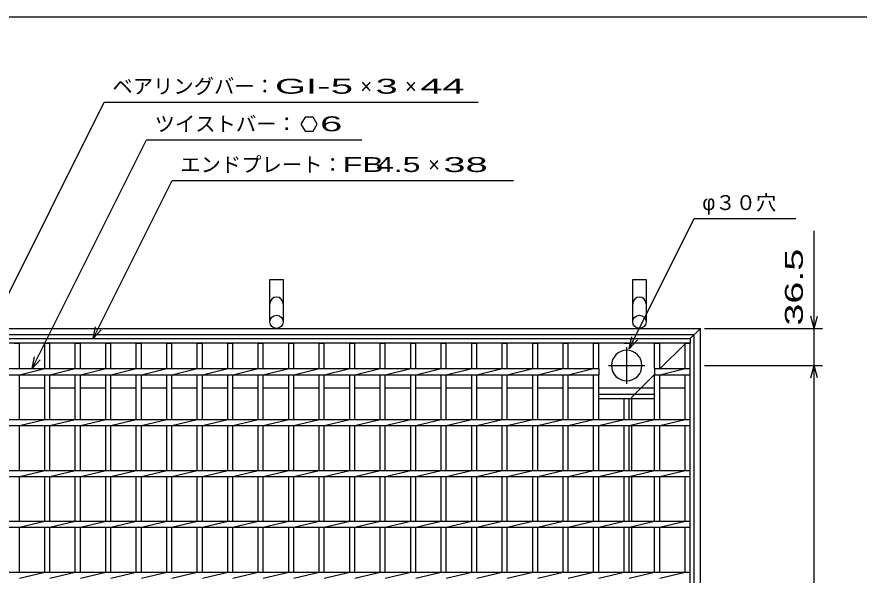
# Model space of a CAD drawing. Units: millimetres, scale not verified. Extents: x -1456 to 1385, y -1026 to 843.
# Drawn here: x -936 to -107, y 294 to 843 of the extents above; entities that cross this region are included whole.
import ezdxf
from ezdxf.enums import TextEntityAlignment as Align

# ---------------------------------------------------------------- set-up
doc = ezdxf.new("R2010")
doc.units = ezdxf.units.MM
doc.header["$LTSCALE"] = 8
doc.linetypes.add('CHAIN', pattern=[18.5, 12, -1.5, 3.5, -1.5])
doc.linetypes.add('DASHED', pattern=[7.5, 6, -1.5])
for name, color, linetype, lineweight in [('0_2', 150, 'Continuous', 25), ('16', 3, 'Continuous', 25), ('19', 6, 'Continuous', 25), ('22', 4, 'Continuous', 25)]:
    doc.layers.add(name, color=color, linetype=linetype, lineweight=lineweight)
doc.styles.add('ベクトル', font='')
doc.styles.get('ベクトル').set_extended_font_data('ベクトル')

msp = doc.modelspace()

# ---------------------------------------------------------------- linework, layer by layer
at = {"layer": '0_2'}
msp.add_line((-1383.2, 842.8), (1384.8, 842.8), dxfattribs=at)
at = {"layer": '16'}
for p, q in [((-1088, 526.5), (-273, 526.5)), ((-273, 526.5), (-273, 522)), ((-273, 522), (-1088, 522)), ((-938, 522), (-933, 522)), ((-933, 497), (-933, 522)), ((-908, 497), (-908, 522)), ((-908, 522), (-903, 522)), ((-903, 497), (-903, 522)), ((-878, 497), (-878, 522)), ((-878, 522), (-873, 522)), ((-873, 497), (-873, 522)), ((-848, 497), (-848, 522)), ((-848, 522), (-843, 522)), ((-843, 497), (-843, 522)), ((-818, 497), (-818, 522)), ((-818, 522), (-813, 522)), ((-813, 497), (-813, 522)), ((-788, 497), (-788, 522)), ((-788, 522), (-783, 522)), ((-783, 497), (-783, 522)), ((-758, 497), (-758, 522)), ((-758, 522), (-753, 522)), ((-753, 497), (-753, 522)), ((-728, 497), (-728, 522)), ((-728, 522), (-723, 522)), ((-723, 497), (-723, 522)), ((-698, 497), (-698, 522)), ((-698, 522), (-693, 522)), ((-693, 497), (-693, 522)), ((-668, 497), (-668, 522)), ((-668, 522), (-663, 522)), ((-663, 497), (-663, 522)), ((-638, 497), (-638, 522)), ((-638, 522), (-633, 522)), ((-633, 497), (-633, 522)), ((-608, 497), (-608, 522)), ((-608, 522), (-603, 522)), ((-603, 497), (-603, 522)), ((-578, 497), (-578, 522)), ((-578, 522), (-573, 522)), ((-573, 497), (-573, 522)), ((-548, 497), (-548, 522)), ((-548, 522), (-543, 522)), ((-543, 497), (-543, 522)), ((-518, 497), (-518, 522)), ((-518, 522), (-513, 522)), ((-513, 497), (-513, 522)), ((-488, 497), (-488, 522)), ((-488, 522), (-483, 522)), ((-483, 497), (-483, 522)), ((-458, 497), (-458, 522)), ((-458, 522), (-453, 522)), ((-453, 497), (-453, 522)), ((-428, 497), (-428, 522)), ((-428, 522), (-423, 522)), ((-423, 497), (-423, 522)), ((-398, 497), (-398, 522)), ((-398, 522), (-393, 522)), ((-393, 497), (-393, 522)), ((-368, 497), (-368, 522)), ((-368, 522), (-363, 522)), ((-363, 497), (-363, 522)), ((-338, 522), (-333, 522)), ((-308, 497), (-308, 522)), ((-308, 522), (-303, 522)), ((-303, 497), (-303, 522)), ((-278, 497), (-278, 522)), ((-278, 522), (-273, 522)), ((-273, -284), (-273, 522)), ((-998, 497), (-363, 497)), ((-998, 491), (-363, 491)), ((-933, 491), (-908, 497)), ((-933, 447), (-933, 491)), ((-908, 447), (-908, 491)), ((-903, 491), (-878, 497)), ((-903, 447), (-903, 491)), ((-878, 447), (-878, 491)), ((-873, 491), (-848, 497)), ((-873, 447), (-873, 491)), ((-848, 447), (-848, 491)), ((-843, 491), (-818, 497)), ((-843, 447), (-843, 491)), ((-818, 447), (-818, 491)), ((-813, 491), (-788, 497)), ((-813, 447), (-813, 491)), ((-788, 447), (-788, 491)), ((-783, 491), (-758, 497)), ((-783, 447), (-783, 491)), ((-758, 447), (-758, 491)), ((-753, 491), (-728, 497)), ((-753, 447), (-753, 491)), ((-728, 447), (-728, 491)), ((-723, 491), (-698, 497)), ((-723, 447), (-723, 491)), ((-698, 447), (-698, 491)), ((-693, 491), (-668, 497)), ((-693, 447), (-693, 491)), ((-668, 447), (-668, 491)), ((-663, 491), (-638, 497)), ((-663, 447), (-663, 491)), ((-638, 447), (-638, 491)), ((-633, 491), (-608, 497)), ((-633, 447), (-633, 491)), ((-608, 447), (-608, 491)), ((-603, 491), (-578, 497)), ((-603, 447), (-603, 491)), ((-578, 447), (-578, 491)), ((-573, 491), (-548, 497)), ((-573, 447), (-573, 491)), ((-548, 447), (-548, 491)), ((-543, 491), (-518, 497)), ((-543, 447), (-543, 491)), ((-518, 447), (-518, 491)), ((-513, 491), (-488, 497)), ((-513, 447), (-513, 491)), ((-488, 447), (-488, 491)), ((-483, 491), (-458, 497)), ((-483, 447), (-483, 491)), ((-458, 447), (-458, 491)), ((-453, 491), (-428, 497)), ((-453, 447), (-453, 491)), ((-428, 447), (-428, 491)), ((-423, 491), (-398, 497)), ((-423, 447), (-423, 491)), ((-398, 447), (-398, 491)), ((-393, 491), (-368, 497)), ((-393, 447), (-393, 491)), ((-368, 447), (-368, 491)), ((-363, 497), (-363, 491)), ((-363, 447), (-363, 491)), ((-308, 497), (-273, 497)), ((-308, 497), (-308, 491)), ((-308, 491), (-273, 491)), ((-308, 447), (-308, 491)), ((-303, 491), (-278, 497)), ((-303, 447), (-303, 491)), ((-278, 447), (-278, 491)), ((-273, 491), (-273, 497)), ((-933, 478), (-908, 478)), ((-903, 478), (-878, 478)), ((-873, 478), (-848, 478)), ((-843, 478), (-818, 478)), ((-813, 478), (-788, 478)), ((-783, 478), (-758, 478)), ((-753, 478), (-728, 478)), ((-723, 478), (-698, 478)), ((-693, 478), (-668, 478)), ((-663, 478), (-638, 478)), ((-633, 478), (-608, 478)), ((-603, 478), (-578, 478)), ((-573, 478), (-548, 478)), ((-543, 478), (-518, 478)), ((-513, 478), (-488, 478)), ((-483, 478), (-458, 478)), ((-453, 478), (-428, 478)), ((-423, 478), (-398, 478)), ((-393, 478), (-368, 478)), ((-363, 478), (-308, 478)), ((-303, 478), (-278, 478)), ((-363, 472), (-308, 472)), ((-363, 467.5), (-363, 472)), ((-363, 467.5), (-308, 467.5)), ((-338, 447), (-338, 467.5)), ((-333, 447), (-333, 467.5)), ((-308, 467.5), (-308, 472)), ((-1088, 447), (-273, 447)), ((-1088, 441), (-273, 441)), ((-933, 441), (-908, 447)), ((-933, 397), (-933, 441)), ((-908, 397), (-908, 441)), ((-903, 441), (-878, 447)), ((-903, 397), (-903, 441)), ((-878, 397), (-878, 441)), ((-873, 441), (-848, 447)), ((-873, 397), (-873, 441)), ((-848, 397), (-848, 441)), ((-843, 441), (-818, 447)), ((-843, 397), (-843, 441)), ((-818, 397), (-818, 441)), ((-813, 441), (-788, 447)), ((-813, 397), (-813, 441)), ((-788, 397), (-788, 441)), ((-783, 441), (-758, 447)), ((-783, 397), (-783, 441)), ((-758, 397), (-758, 441)), ((-753, 441), (-728, 447)), ((-753, 397), (-753, 441)), ((-728, 397), (-728, 441)), ((-723, 441), (-698, 447)), ((-723, 397), (-723, 441)), ((-698, 397), (-698, 441)), ((-693, 441), (-668, 447)), ((-693, 397), (-693, 441)), ((-668, 397), (-668, 441)), ((-663, 441), (-638, 447)), ((-663, 397), (-663, 441)), ((-638, 397), (-638, 441)), ((-633, 441), (-608, 447)), ((-633, 397), (-633, 441)), ((-608, 397), (-608, 441)), ((-603, 441), (-578, 447)), ((-603, 397), (-603, 441)), ((-578, 397), (-578, 441)), ((-573, 441), (-548, 447)), ((-573, 397), (-573, 441)), ((-548, 397), (-548, 441)), ((-543, 441), (-518, 447)), ((-543, 397), (-543, 441)), ((-518, 397), (-518, 441)), ((-513, 441), (-488, 447)), ((-513, 397), (-513, 441)), ((-488, 397), (-488, 441)), ((-483, 441), (-458, 447)), ((-483, 397), (-483, 441)), ((-458, 397), (-458, 441)), ((-453, 441), (-428, 447)), ((-453, 397), (-453, 441)), ((-428, 397), (-428, 441)), ((-423, 441), (-398, 447)), ((-423, 397), (-423, 441)), ((-398, 397), (-398, 441)), ((-393, 441), (-368, 447)), ((-393, 397), (-393, 441)), ((-368, 397), (-368, 441)), ((-363, 441), (-338, 447)), ((-363, 397), (-363, 441)), ((-338, 397), (-338, 441)), ((-333, 441), (-308, 447)), ((-333, 397), (-333, 441)), ((-308, 397), (-308, 441)), ((-303, 441), (-278, 447)), ((-303, 397), (-303, 441)), ((-278, 397), (-278, 441)), ((-273, 441), (-273, 447)), ((-1088, 397), (-273, 397)), ((-1088, 391), (-273, 391)), ((-933, 391), (-908, 397)), ((-933, 347), (-933, 391)), ((-908, 347), (-908, 391)), ((-903, 391), (-878, 397)), ((-903, 347), (-903, 391)), ((-878, 347), (-878, 391)), ((-873, 391), (-848, 397)), ((-873, 347), (-873, 391)), ((-848, 347), (-848, 391)), ((-843, 391), (-818, 397)), ((-843, 347), (-843, 391)), ((-818, 347), (-818, 391)), ((-813, 391), (-788, 397)), ((-813, 347), (-813, 391)), ((-788, 347), (-788, 391)), ((-783, 391), (-758, 397)), ((-783, 347), (-783, 391)), ((-758, 347), (-758, 391)), ((-753, 391), (-728, 397)), ((-753, 347), (-753, 391)), ((-728, 347), (-728, 391)), ((-723, 391), (-698, 397)), ((-723, 347), (-723, 391)), ((-698, 347), (-698, 391)), ((-693, 391), (-668, 397)), ((-693, 347), (-693, 391)), ((-668, 347), (-668, 391)), ((-663, 391), (-638, 397)), ((-663, 347), (-663, 391)), ((-638, 347), (-638, 391)), ((-633, 391), (-608, 397)), ((-633, 347), (-633, 391)), ((-608, 347), (-608, 391)), ((-603, 391), (-578, 397)), ((-603, 347), (-603, 391)), ((-578, 347), (-578, 391)), ((-573, 391), (-548, 397)), ((-573, 347), (-573, 391)), ((-548, 347), (-548, 391)), ((-543, 391), (-518, 397)), ((-543, 347), (-543, 391)), ((-518, 347), (-518, 391)), ((-513, 391), (-488, 397)), ((-513, 347), (-513, 391)), ((-488, 347), (-488, 391)), ((-483, 391), (-458, 397)), ((-483, 347), (-483, 391)), ((-458, 347), (-458, 391)), ((-453, 391), (-428, 397)), ((-453, 347), (-453, 391)), ((-428, 347), (-428, 391)), ((-423, 391), (-398, 397)), ((-423, 347), (-423, 391)), ((-398, 347), (-398, 391)), ((-393, 391), (-368, 397)), ((-393, 347), (-393, 391)), ((-368, 347), (-368, 391)), ((-363, 391), (-338, 397)), ((-363, 347), (-363, 391)), ((-338, 347), (-338, 391)), ((-333, 391), (-308, 397)), ((-333, 347), (-333, 391)), ((-308, 347), (-308, 391)), ((-303, 391), (-278, 397)), ((-303, 347), (-303, 391)), ((-278, 347), (-278, 391)), ((-273, 391), (-273, 397)), ((-1088, 347), (-273, 347)), ((-1088, 341), (-273, 341)), ((-933, 341), (-908, 347)), ((-933, 297), (-933, 341)), ((-908, 297), (-908, 341)), ((-903, 341), (-878, 347)), ((-903, 297), (-903, 341)), ((-878, 297), (-878, 341)), ((-873, 341), (-848, 347)), ((-873, 297), (-873, 341)), ((-848, 297), (-848, 341)), ((-843, 341), (-818, 347)), ((-843, 297), (-843, 341)), ((-818, 297), (-818, 341)), ((-813, 341), (-788, 347)), ((-813, 297), (-813, 341)), ((-788, 297), (-788, 341)), ((-783, 341), (-758, 347)), ((-783, 297), (-783, 341)), ((-758, 297), (-758, 341)), ((-753, 341), (-728, 347)), ((-753, 297), (-753, 341)), ((-728, 297), (-728, 341)), ((-723, 341), (-698, 347)), ((-723, 297), (-723, 341)), ((-698, 297), (-698, 341)), ((-693, 341), (-668, 347)), ((-693, 297), (-693, 341)), ((-668, 297), (-668, 341)), ((-663, 341), (-638, 347)), ((-663, 297), (-663, 341)), ((-638, 297), (-638, 341)), ((-633, 341), (-608, 347)), ((-633, 297), (-633, 341)), ((-608, 297), (-608, 341)), ((-603, 341), (-578, 347)), ((-603, 297), (-603, 341)), ((-578, 297), (-578, 341)), ((-573, 341), (-548, 347)), ((-573, 297), (-573, 341)), ((-548, 297), (-548, 341)), ((-543, 341), (-518, 347)), ((-543, 297), (-543, 341)), ((-518, 297), (-518, 341)), ((-513, 341), (-488, 347)), ((-513, 297), (-513, 341)), ((-488, 297), (-488, 341)), ((-483, 341), (-458, 347)), ((-483, 297), (-483, 341)), ((-458, 297), (-458, 341)), ((-453, 341), (-428, 347)), ((-453, 297), (-453, 341)), ((-428, 297), (-428, 341)), ((-423, 341), (-398, 347)), ((-423, 297), (-423, 341)), ((-398, 297), (-398, 341)), ((-393, 341), (-368, 347)), ((-393, 297), (-393, 341)), ((-368, 297), (-368, 341)), ((-363, 341), (-338, 347)), ((-363, 297), (-363, 341)), ((-338, 297), (-338, 341)), ((-333, 341), (-308, 347)), ((-333, 297), (-333, 341)), ((-308, 297), (-308, 341)), ((-303, 341), (-278, 347)), ((-303, 297), (-303, 341)), ((-278, 297), (-278, 341)), ((-273, 341), (-273, 347)), ((-1088, 297), (-273, 297)), ((-933, 291), (-908, 297)), ((-903, 291), (-878, 297)), ((-873, 291), (-848, 297)), ((-843, 291), (-818, 297)), ((-813, 291), (-788, 297)), ((-783, 291), (-758, 297)), ((-753, 291), (-728, 297)), ((-723, 291), (-698, 297)), ((-693, 291), (-668, 297)), ((-663, 291), (-638, 297)), ((-633, 291), (-608, 297)), ((-603, 291), (-578, 297)), ((-573, 291), (-548, 297)), ((-543, 291), (-518, 297)), ((-513, 291), (-488, 297)), ((-483, 291), (-458, 297)), ((-453, 291), (-428, 297)), ((-423, 291), (-398, 297)), ((-393, 291), (-368, 297)), ((-363, 291), (-338, 297)), ((-333, 291), (-308, 297)), ((-303, 291), (-278, 297)), ((-273, 291), (-273, 297))]:
    msp.add_line(p, q, dxfattribs=at)
at = {"layer": '16', "linetype": 'CHAIN'}
for p, q in [((-335.5, 482), (-335.5, 518)), ((-353.5, 500), (-317.5, 500))]:
    msp.add_line(p, q, dxfattribs=at)
at = {"layer": '16'}
for start, end in [(90, 270), (270, 90)]:
    msp.add_arc((-335.5, 500), 15, start, end, dxfattribs=at)
at = {"layer": '19'}
for p, q in [((-686.5, 543), (-686.5, 584.62)), ((-686.5, 584.62), (-673.5, 584.62)), ((-673.5, 584.62), (-673.5, 543)), ((-329.5, 543), (-329.5, 584.62)), ((-329.5, 584.62), (-316.5, 584.62)), ((-316.5, 584.62), (-316.5, 543)), ((-1098, 536.5), (-263, 536.5)), ((-1092, 530.5), (-269, 530.5)), ((-269, -292.5), (-269, 530.5)), ((-263, -298.5), (-263, 536.5)), ((-330.5, 447), (-330.5, 467.5)), ((-330.5, 397), (-330.5, 441)), ((-330.5, 347), (-330.5, 391)), ((-330.5, 297), (-330.5, 341))]:
    msp.add_line(p, q, dxfattribs=at)
at = {"layer": '19', "linetype": 'DASHED'}
for p, q in [((-273, 526.5), (-263, 536.5)), ((-302.5, 497), (-278, 521.5)), ((-330.5, 469), (-308.5, 491)), ((-330.5, 464.5), (-330.5, 469))]:
    msp.add_line(p, q, dxfattribs=at)
at = {"layer": '19'}
for centre in [(-680, 543), (-323, 543)]:
    msp.add_circle(centre, 6.5, dxfattribs=at)
for centre in [(-680, 560.84), (-323, 560.84)]:
    msp.add_arc(centre, 6.5, 0, 180, dxfattribs=at)
at = {"layer": '22'}
for p, q in [((-993, 472), (-849.5, 759)), ((-849.5, 759), (-481.5, 759)), ((-652, 744.212), (-656, 737.284)), ((-644, 744.212), (-652, 744.212)), ((-640, 737.2), (-644, 744.212)), ((-656, 737.284), (-652, 730.356)), ((-652, 730.356), (-644, 730.356)), ((-644, 730.356), (-640, 737.284)), ((-920.5, 497), (-808, 722)), ((-808, 722), (-596, 722)), ((-860.5, 526.5), (-782.75, 682)), ((-782.75, 682), (-446.75, 682)), ((-333, 516.6), (-269, 644.6)), ((-269, 644.6), (-169, 644.6)), ((-151, 536.5), (-151, 632.5)), ((-151, 536.5), (-154.2, 548.5)), ((-151, 536.5), (-147.8, 548.5)), ((-860.5, 526.5), (-858.1, 538.18)), ((-860.5, 526.5), (-852.5, 535.3)), ((-259, 536.5), (-143, 536.5)), ((-151, 500), (-151, 536.5)), ((-333, 516.6), (-330.6, 528.28)), ((-333, 516.6), (-325, 525.4)), ((-920.5, 497), (-918.1, 508.68)), ((-920.5, 497), (-912.5, 505.8)), ((-259, 500), (-143, 500)), ((-154.2, 488), (-151, 500)), ((-147.8, 488), (-151, 500)), ((-151, -262), (-151, 500))]:
    msp.add_line(p, q, dxfattribs=at)

# ---------------------------------------------------------------- texts
at = {"layer": '22', "color": 2, "style": 'ベクトル'}
for s, p in [('ベアリングバー：', (-841.5, 774.6)), ('×', (-597.5, 774.6)), ('×', (-553.5, 774.6)), ('ツイストバー：', (-800, 737.6)), ('エンドプレート：', (-774.75, 697.6)), ('×', (-530.75, 697.6)), ('φ３０穴', (-261, 660.2))]:
    msp.add_text(s, height=14.66, dxfattribs=at).set_placement(p, align=Align.MIDDLE_LEFT)
for s, width, p in [('GI-', 2, (-681.5, 774.6)), (' 5 ', 2, (-637.5, 774.6)), (' 3 ', 2, (-593.5, 774.6)), (' 44 ', 2, (-549.5, 774.6)), (' 6 ', 2, (-648, 737.684)), ('FB', 1.6, (-614.75, 697.6)), (' 4.5 ', 1.6, (-590.75, 697.6)), (' 38 ', 2, (-526.75, 697.6))]:
    msp.add_text(s, height=14.66, dxfattribs=dict(at, width=width)).set_placement(p, align=Align.MIDDLE_LEFT)
at = {"layer": '22', "color": 2, "style": 'ベクトル', "width": 1.65}
msp.add_text(' 36.5 ', height=17.6, rotation=90, dxfattribs=at).set_placement((-171, 528.5), align=Align.MIDDLE_LEFT)

doc.saveas('drawing.dxf')
